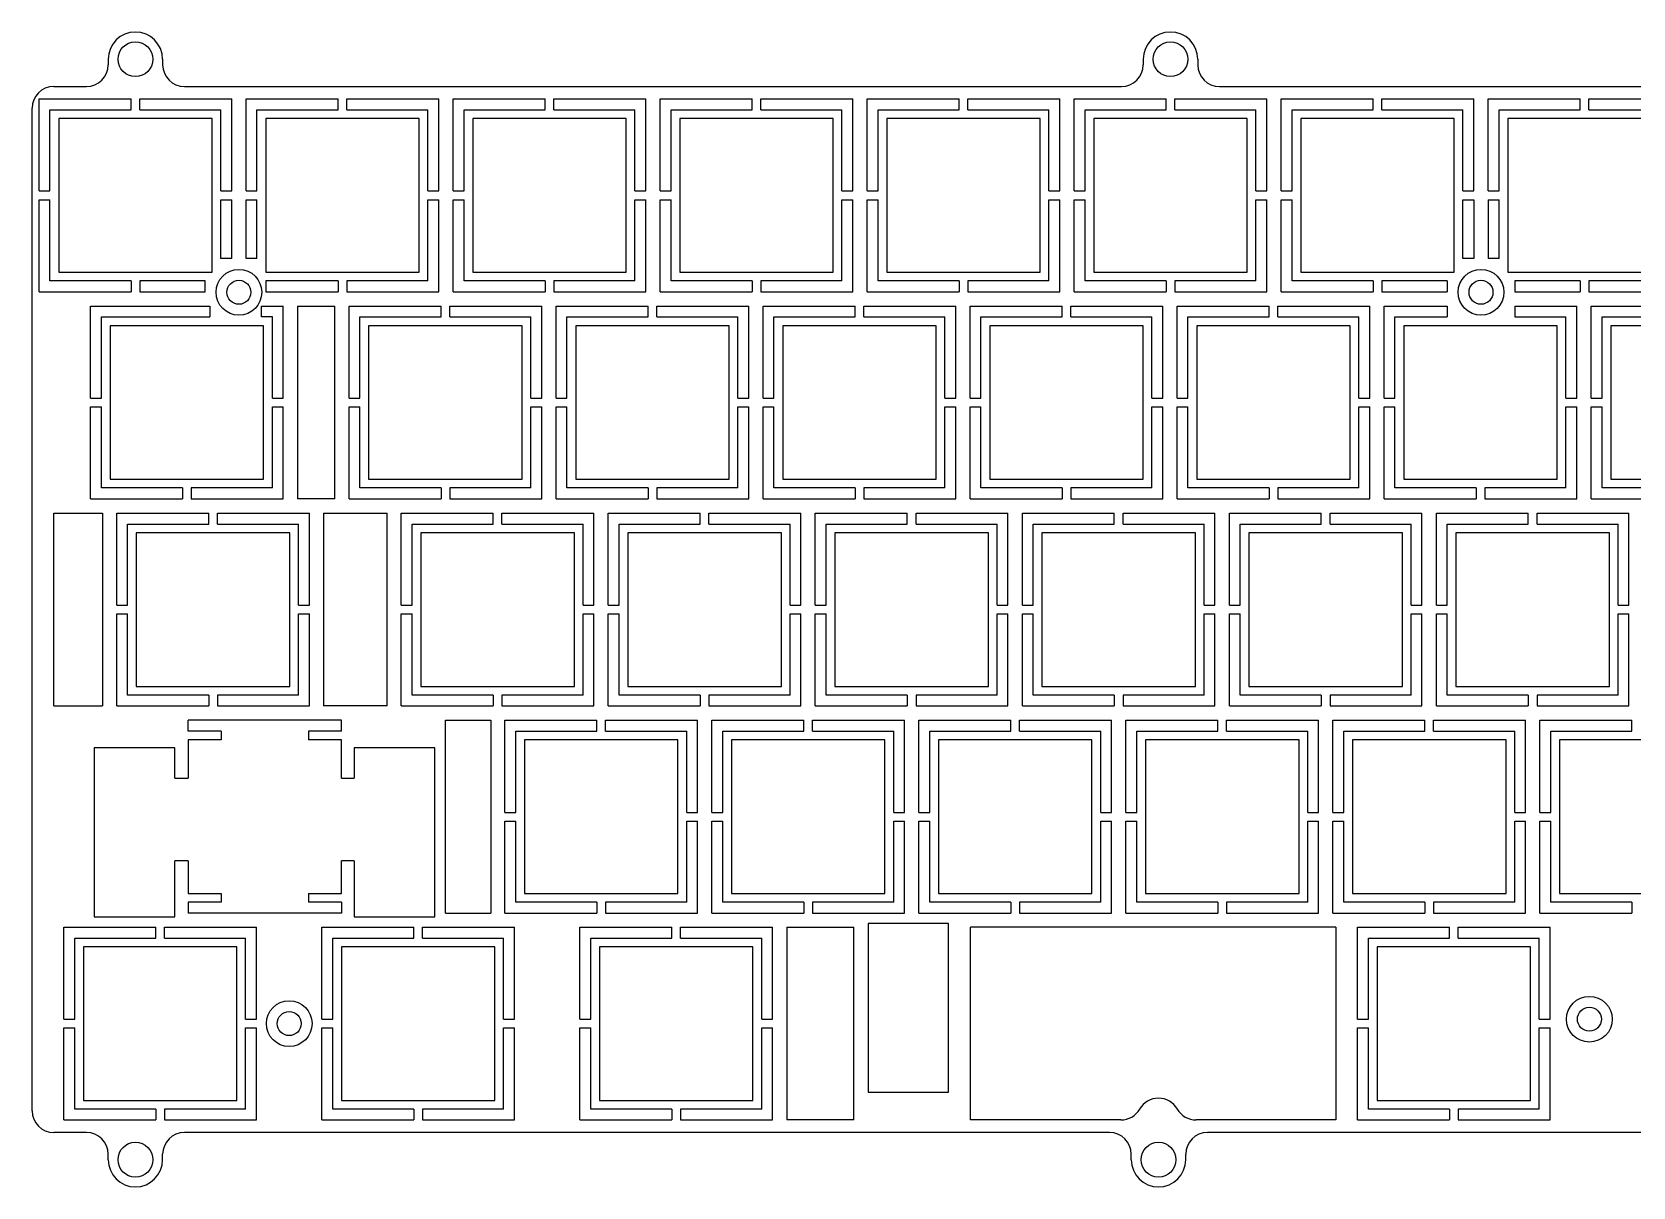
# Model space of a CAD drawing. Header units: millimetres. Extents: x 814 to 1118, y 576 to 682.
# Drawn here: x 814.1 to 961.2, y 576 to 682.1 of the extents above; entities that cross this region are included whole.
import ezdxf

# ---------------------------------------------------------------- set-up
doc = ezdxf.new("R2010")
doc.units = ezdxf.units.MM

msp = doc.modelspace()

# ---------------------------------------------------------------- linework, layer by layer
for p, q in [((821.11, 679.61), (821.11, 679.11)), ((826.11, 679.61), (826.11, 679.11)), ((916.21, 679.61), (916.21, 679.11)), ((921.21, 679.61), (921.21, 679.11)), ((814.76, 667.51), (814.76, 675.96)), ((814.76, 675.96), (823.21, 675.96)), ((823.21, 674.96), (823.21, 675.96)), ((824.01, 675.96), (832.46, 675.96)), ((824.01, 674.96), (824.01, 675.96)), ((832.46, 667.51), (832.46, 675.96)), ((833.78, 667.51), (833.78, 675.96)), ((833.78, 675.96), (842.23, 675.96)), ((842.23, 674.96), (842.23, 675.96)), ((843.03, 675.96), (851.48, 675.96)), ((843.03, 674.96), (843.03, 675.96)), ((851.48, 667.51), (851.48, 675.96)), ((852.8, 667.51), (852.8, 675.96)), ((852.8, 675.96), (861.25, 675.96)), ((861.25, 674.96), (861.25, 675.96)), ((862.05, 675.96), (870.5, 675.96)), ((862.05, 674.96), (862.05, 675.96)), ((870.5, 667.51), (870.5, 675.96)), ((871.82, 667.51), (871.82, 675.96)), ((871.82, 675.96), (880.27, 675.96)), ((880.27, 674.96), (880.27, 675.96)), ((881.07, 675.96), (889.52, 675.96)), ((881.07, 674.96), (881.07, 675.96)), ((889.52, 667.51), (889.52, 675.96)), ((890.84, 667.51), (890.84, 675.96)), ((890.84, 675.96), (899.29, 675.96)), ((899.29, 674.96), (899.29, 675.96)), ((900.09, 675.96), (908.54, 675.96)), ((900.09, 674.96), (900.09, 675.96)), ((908.54, 667.51), (908.54, 675.96)), ((909.86, 667.51), (909.86, 675.96)), ((909.86, 675.96), (918.31, 675.96)), ((918.31, 674.96), (918.31, 675.96)), ((919.11, 675.96), (927.56, 675.96)), ((919.11, 674.96), (919.11, 675.96)), ((927.56, 667.51), (927.56, 675.96)), ((928.88, 667.51), (928.88, 675.96)), ((928.88, 675.96), (937.33, 675.96)), ((937.33, 674.96), (937.33, 675.96)), ((938.13, 675.96), (946.58, 675.96)), ((938.13, 674.96), (938.13, 675.96)), ((946.58, 667.51), (946.58, 675.96)), ((947.9, 667.51), (947.9, 675.96)), ((947.9, 675.96), (956.35, 675.96)), ((956.35, 674.96), (956.35, 675.96)), ((957.15, 675.96), (965.6, 675.96)), ((957.15, 674.96), (957.15, 675.96)), ((815.76, 674.96), (823.21, 674.96)), ((815.76, 667.51), (815.76, 674.96)), ((824.01, 674.96), (831.46, 674.96)), ((831.46, 667.51), (831.46, 674.96)), ((834.78, 674.96), (842.23, 674.96)), ((834.78, 667.51), (834.78, 674.96)), ((843.03, 674.96), (850.48, 674.96)), ((850.48, 667.51), (850.48, 674.96)), ((853.8, 674.96), (861.25, 674.96)), ((853.8, 667.51), (853.8, 674.96)), ((862.05, 674.96), (869.5, 674.96)), ((869.5, 667.51), (869.5, 674.96)), ((872.82, 674.96), (880.27, 674.96)), ((872.82, 667.51), (872.82, 674.96)), ((881.07, 674.96), (888.52, 674.96)), ((888.52, 667.51), (888.52, 674.96)), ((891.84, 674.96), (899.29, 674.96)), ((891.84, 667.51), (891.84, 674.96)), ((900.09, 674.96), (907.54, 674.96)), ((907.54, 667.51), (907.54, 674.96)), ((910.86, 674.96), (918.31, 674.96)), ((910.86, 667.51), (910.86, 674.96)), ((919.11, 674.96), (926.56, 674.96)), ((926.56, 667.51), (926.56, 674.96)), ((929.88, 674.96), (937.33, 674.96)), ((929.88, 667.51), (929.88, 674.96)), ((938.13, 674.96), (945.58, 674.96)), ((945.58, 667.51), (945.58, 674.96)), ((948.9, 674.96), (956.35, 674.96)), ((948.9, 667.51), (948.9, 674.96)), ((957.15, 674.96), (964.6, 674.96)), ((814.76, 667.51), (815.76, 667.51)), ((814.76, 666.71), (815.76, 666.71)), ((814.76, 658.26), (814.76, 666.71)), ((815.76, 659.26), (815.76, 666.71)), ((831.46, 667.51), (832.46, 667.51)), ((831.46, 661.31), (831.46, 666.71)), ((831.46, 666.71), (832.46, 666.71)), ((832.46, 661.31), (832.46, 666.71)), ((833.78, 667.51), (834.78, 667.51)), ((833.78, 666.71), (834.78, 666.71)), ((833.78, 661.31), (833.78, 666.71)), ((834.78, 661.31), (834.78, 666.71)), ((850.48, 667.51), (851.48, 667.51)), ((850.48, 659.26), (850.48, 666.71)), ((850.48, 666.71), (851.48, 666.71)), ((851.48, 658.26), (851.48, 666.71)), ((852.8, 667.51), (853.8, 667.51)), ((852.8, 666.71), (853.8, 666.71)), ((852.8, 658.26), (852.8, 666.71)), ((853.8, 659.26), (853.8, 666.71)), ((869.5, 667.51), (870.5, 667.51)), ((869.5, 659.26), (869.5, 666.71)), ((869.5, 666.71), (870.5, 666.71)), ((870.5, 658.26), (870.5, 666.71)), ((871.82, 667.51), (872.82, 667.51)), ((871.82, 666.71), (872.82, 666.71)), ((871.82, 658.26), (871.82, 666.71)), ((872.82, 659.26), (872.82, 666.71)), ((888.52, 667.51), (889.52, 667.51)), ((888.52, 659.26), (888.52, 666.71)), ((888.52, 666.71), (889.52, 666.71)), ((889.52, 658.26), (889.52, 666.71)), ((890.84, 667.51), (891.84, 667.51)), ((890.84, 666.71), (891.84, 666.71)), ((890.84, 658.26), (890.84, 666.71)), ((891.84, 659.26), (891.84, 666.71)), ((907.54, 667.51), (908.54, 667.51)), ((907.54, 659.26), (907.54, 666.71)), ((907.54, 666.71), (908.54, 666.71)), ((908.54, 658.26), (908.54, 666.71)), ((909.86, 667.51), (910.86, 667.51)), ((909.86, 666.71), (910.86, 666.71)), ((909.86, 658.26), (909.86, 666.71)), ((910.86, 659.26), (910.86, 666.71)), ((926.56, 667.51), (927.56, 667.51)), ((926.56, 659.26), (926.56, 666.71)), ((926.56, 666.71), (927.56, 666.71)), ((927.56, 658.26), (927.56, 666.71)), ((928.88, 667.51), (929.88, 667.51)), ((928.88, 666.71), (929.88, 666.71)), ((928.88, 658.26), (928.88, 666.71)), ((929.88, 659.26), (929.88, 666.71)), ((945.58, 667.51), (946.58, 667.51)), ((945.58, 661.31), (945.58, 666.71)), ((945.58, 666.71), (946.58, 666.71)), ((946.58, 666.71), (946.58, 661.31)), ((947.9, 667.51), (948.9, 667.51)), ((947.9, 666.71), (948.9, 666.71)), ((947.9, 666.71), (947.9, 661.31)), ((948.9, 661.31), (948.9, 666.71)), ((832.46, 661.31), (831.46, 661.31)), ((834.78, 661.31), (833.78, 661.31)), ((946.58, 661.31), (945.58, 661.31)), ((948.9, 661.31), (947.9, 661.31)), ((823.21, 659.26), (815.76, 659.26)), ((823.21, 659.26), (823.21, 658.26)), ((830.02, 659.26), (824.01, 659.26)), ((824.01, 659.26), (824.01, 658.26)), ((830.02, 658.26), (830.02, 659.26)), ((842.23, 659.26), (835.58, 659.26)), ((835.58, 659.26), (835.58, 658.26)), ((842.23, 659.26), (842.23, 658.26)), ((850.48, 659.26), (843.03, 659.26)), ((843.03, 659.26), (843.03, 658.26)), ((861.25, 659.26), (853.8, 659.26)), ((861.25, 659.26), (861.25, 658.26)), ((869.5, 659.26), (862.05, 659.26)), ((862.05, 659.26), (862.05, 658.26)), ((880.27, 659.26), (872.82, 659.26)), ((880.27, 659.26), (880.27, 658.26)), ((888.52, 659.26), (881.07, 659.26)), ((881.07, 659.26), (881.07, 658.26)), ((899.29, 659.26), (891.84, 659.26)), ((899.29, 659.26), (899.29, 658.26)), ((907.54, 659.26), (900.09, 659.26)), ((900.09, 659.26), (900.09, 658.26)), ((918.31, 659.26), (910.86, 659.26)), ((918.31, 659.26), (918.31, 658.26)), ((926.56, 659.26), (919.11, 659.26)), ((919.11, 659.26), (919.11, 658.26)), ((937.33, 659.26), (929.88, 659.26)), ((937.33, 659.26), (937.33, 658.26)), ((944.14, 659.26), (938.13, 659.26)), ((938.13, 659.26), (938.13, 658.26)), ((944.14, 659.26), (944.14, 658.26)), ((956.35, 659.26), (950.34, 659.26)), ((950.34, 659.26), (950.34, 658.26)), ((956.35, 659.26), (956.35, 658.26)), ((964.6, 659.26), (957.15, 659.26)), ((957.15, 659.26), (957.15, 658.26)), ((814.76, 658.26), (823.21, 658.26)), ((824.01, 658.26), (830.02, 658.26)), ((835.58, 658.26), (842.23, 658.26)), ((843.03, 658.26), (851.48, 658.26)), ((852.8, 658.26), (861.25, 658.26)), ((862.05, 658.26), (870.5, 658.26)), ((871.82, 658.26), (880.27, 658.26)), ((881.07, 658.26), (889.52, 658.26)), ((890.84, 658.26), (899.29, 658.26)), ((900.09, 658.26), (908.54, 658.26)), ((909.86, 658.26), (918.31, 658.26)), ((919.11, 658.26), (927.56, 658.26)), ((928.88, 658.26), (937.33, 658.26)), ((938.13, 658.26), (944.14, 658.26)), ((950.34, 658.26), (956.35, 658.26)), ((957.15, 658.26), (965.6, 658.26)), ((819.49, 648.49), (819.49, 656.94)), ((819.49, 656.94), (830.45, 656.94)), ((830.45, 656.94), (830.45, 655.94)), ((835.19, 655.94), (835.19, 656.94)), ((835.19, 656.94), (837.19, 656.94)), ((837.19, 648.49), (837.19, 656.94)), ((838.49, 656.94), (838.49, 639.24)), ((838.49, 656.94), (841.94, 656.94)), ((841.94, 639.24), (841.94, 656.94)), ((843.24, 648.49), (843.24, 656.94)), ((843.24, 656.94), (851.69, 656.94)), ((851.69, 655.94), (851.69, 656.94)), ((852.49, 656.94), (860.94, 656.94)), ((852.49, 655.94), (852.49, 656.94)), ((860.94, 648.49), (860.94, 656.94)), ((862.26, 648.49), (862.26, 656.94)), ((862.26, 656.94), (870.71, 656.94)), ((870.71, 655.94), (870.71, 656.94)), ((871.51, 656.94), (879.96, 656.94)), ((871.51, 655.94), (871.51, 656.94)), ((879.96, 648.49), (879.96, 656.94)), ((881.28, 648.49), (881.28, 656.94)), ((881.28, 656.94), (889.73, 656.94)), ((889.73, 655.94), (889.73, 656.94)), ((890.53, 656.94), (898.98, 656.94)), ((890.53, 655.94), (890.53, 656.94)), ((898.98, 648.49), (898.98, 656.94)), ((900.3, 648.49), (900.3, 656.94)), ((900.3, 656.94), (908.75, 656.94)), ((908.75, 655.94), (908.75, 656.94)), ((909.55, 656.94), (918, 656.94)), ((909.55, 655.94), (909.55, 656.94)), ((918, 648.49), (918, 656.94)), ((919.32, 648.49), (919.32, 656.94)), ((919.32, 656.94), (927.77, 656.94)), ((927.77, 655.94), (927.77, 656.94)), ((928.57, 656.94), (937.02, 656.94)), ((928.57, 655.94), (928.57, 656.94)), ((937.02, 648.49), (937.02, 656.94)), ((938.34, 648.49), (938.34, 656.94)), ((938.34, 656.94), (944.14, 656.94)), ((944.14, 656.94), (944.14, 655.94)), ((950.34, 656.94), (956.04, 656.94)), ((950.34, 656.94), (950.34, 655.94)), ((956.04, 648.49), (956.04, 656.94)), ((957.36, 648.49), (957.36, 656.94)), ((957.36, 656.94), (965.81, 656.94)), ((820.49, 655.94), (830.45, 655.94)), ((820.49, 648.49), (820.49, 655.94)), ((836.19, 655.94), (835.19, 655.94)), ((836.19, 648.49), (836.19, 655.94)), ((844.24, 655.94), (851.69, 655.94)), ((844.24, 648.49), (844.24, 655.94)), ((852.49, 655.94), (859.94, 655.94)), ((859.94, 648.49), (859.94, 655.94)), ((863.26, 655.94), (870.71, 655.94)), ((863.26, 648.49), (863.26, 655.94)), ((871.51, 655.94), (878.96, 655.94)), ((878.96, 648.49), (878.96, 655.94)), ((882.28, 655.94), (889.73, 655.94)), ((882.28, 648.49), (882.28, 655.94)), ((890.53, 655.94), (897.98, 655.94)), ((897.98, 648.49), (897.98, 655.94)), ((901.3, 655.94), (908.75, 655.94)), ((901.3, 648.49), (901.3, 655.94)), ((909.55, 655.94), (917, 655.94)), ((917, 648.49), (917, 655.94)), ((920.32, 655.94), (927.77, 655.94)), ((920.32, 648.49), (920.32, 655.94)), ((928.57, 655.94), (936.02, 655.94)), ((936.02, 648.49), (936.02, 655.94)), ((939.34, 655.94), (944.14, 655.94)), ((939.34, 648.49), (939.34, 655.94)), ((950.34, 655.94), (955.04, 655.94)), ((955.04, 648.49), (955.04, 655.94)), ((958.36, 655.94), (965.81, 655.94)), ((958.36, 648.49), (958.36, 655.94)), ((819.49, 648.49), (820.49, 648.49)), ((819.49, 647.69), (820.49, 647.69)), ((819.49, 639.24), (819.49, 647.69)), ((820.49, 640.24), (820.49, 647.69)), ((836.19, 648.49), (837.19, 648.49)), ((836.19, 640.24), (836.19, 647.69)), ((836.19, 647.69), (837.19, 647.69)), ((837.19, 639.24), (837.19, 647.69)), ((843.24, 648.49), (844.24, 648.49)), ((843.24, 647.69), (844.24, 647.69)), ((843.24, 639.24), (843.24, 647.69)), ((844.24, 640.24), (844.24, 647.69)), ((859.94, 648.49), (860.94, 648.49)), ((859.94, 640.24), (859.94, 647.69)), ((859.94, 647.69), (860.94, 647.69)), ((860.94, 639.24), (860.94, 647.69)), ((862.26, 648.49), (863.26, 648.49)), ((862.26, 647.69), (863.26, 647.69)), ((862.26, 639.24), (862.26, 647.69)), ((863.26, 640.24), (863.26, 647.69)), ((878.96, 648.49), (879.96, 648.49)), ((878.96, 640.24), (878.96, 647.69)), ((878.96, 647.69), (879.96, 647.69)), ((879.96, 639.24), (879.96, 647.69)), ((881.28, 648.49), (882.28, 648.49)), ((881.28, 647.69), (882.28, 647.69)), ((881.28, 639.24), (881.28, 647.69)), ((882.28, 640.24), (882.28, 647.69)), ((897.98, 648.49), (898.98, 648.49)), ((897.98, 640.24), (897.98, 647.69)), ((897.98, 647.69), (898.98, 647.69)), ((898.98, 639.24), (898.98, 647.69)), ((900.3, 648.49), (901.3, 648.49)), ((900.3, 647.69), (901.3, 647.69)), ((900.3, 639.24), (900.3, 647.69)), ((901.3, 640.24), (901.3, 647.69)), ((917, 648.49), (918, 648.49)), ((917, 640.24), (917, 647.69)), ((917, 647.69), (918, 647.69)), ((918, 639.24), (918, 647.69)), ((919.32, 648.49), (920.32, 648.49)), ((919.32, 647.69), (920.32, 647.69)), ((919.32, 639.24), (919.32, 647.69)), ((920.32, 640.24), (920.32, 647.69)), ((936.02, 648.49), (937.02, 648.49)), ((936.02, 640.24), (936.02, 647.69)), ((936.02, 647.69), (937.02, 647.69)), ((937.02, 639.24), (937.02, 647.69)), ((938.34, 648.49), (939.34, 648.49)), ((938.34, 647.69), (939.34, 647.69)), ((938.34, 639.24), (938.34, 647.69)), ((939.34, 640.24), (939.34, 647.69)), ((955.04, 648.49), (956.04, 648.49)), ((955.04, 640.24), (955.04, 647.69)), ((955.04, 647.69), (956.04, 647.69)), ((956.04, 639.24), (956.04, 647.69)), ((957.36, 648.49), (958.36, 648.49)), ((957.36, 647.69), (958.36, 647.69)), ((957.36, 639.24), (957.36, 647.69)), ((958.36, 640.24), (958.36, 647.69)), ((827.94, 640.24), (820.49, 640.24)), ((827.94, 640.24), (827.94, 639.24)), ((836.19, 640.24), (828.74, 640.24)), ((828.74, 640.24), (828.74, 639.24)), ((851.69, 640.24), (844.24, 640.24)), ((851.69, 640.24), (851.69, 639.24)), ((859.94, 640.24), (852.49, 640.24)), ((852.49, 640.24), (852.49, 639.24)), ((870.71, 640.24), (863.26, 640.24)), ((870.71, 640.24), (870.71, 639.24)), ((878.96, 640.24), (871.51, 640.24)), ((871.51, 640.24), (871.51, 639.24)), ((889.73, 640.24), (882.28, 640.24)), ((889.73, 640.24), (889.73, 639.24)), ((897.98, 640.24), (890.53, 640.24)), ((890.53, 640.24), (890.53, 639.24)), ((908.75, 640.24), (901.3, 640.24)), ((908.75, 640.24), (908.75, 639.24)), ((917, 640.24), (909.55, 640.24)), ((909.55, 640.24), (909.55, 639.24)), ((927.77, 640.24), (920.32, 640.24)), ((927.77, 640.24), (927.77, 639.24)), ((936.02, 640.24), (928.57, 640.24)), ((928.57, 640.24), (928.57, 639.24)), ((946.79, 640.24), (939.34, 640.24)), ((946.79, 640.24), (946.79, 639.24)), ((955.04, 640.24), (947.59, 640.24)), ((947.59, 640.24), (947.59, 639.24)), ((965.81, 640.24), (958.36, 640.24)), ((819.49, 639.24), (827.94, 639.24)), ((828.74, 639.24), (837.19, 639.24)), ((841.94, 639.24), (838.49, 639.24)), ((843.24, 639.24), (851.69, 639.24)), ((852.49, 639.24), (860.94, 639.24)), ((862.26, 639.24), (870.71, 639.24)), ((871.51, 639.24), (879.96, 639.24)), ((881.28, 639.24), (889.73, 639.24)), ((890.53, 639.24), (898.98, 639.24)), ((900.3, 639.24), (908.75, 639.24)), ((909.55, 639.24), (918, 639.24)), ((919.32, 639.24), (927.77, 639.24)), ((928.57, 639.24), (937.02, 639.24)), ((938.34, 639.24), (946.79, 639.24)), ((947.59, 639.24), (956.04, 639.24)), ((957.36, 639.24), (965.81, 639.24)), ((816.11, 637.92), (820.59, 637.92)), ((816.11, 620.22), (816.11, 637.92)), ((820.59, 637.92), (820.59, 620.22)), ((821.89, 629.47), (821.89, 637.92)), ((821.89, 637.92), (830.34, 637.92)), ((830.34, 636.92), (830.34, 637.92)), ((831.14, 637.92), (839.59, 637.92)), ((831.14, 636.92), (831.14, 637.92)), ((839.59, 629.47), (839.59, 637.92)), ((840.89, 637.92), (840.89, 620.22)), ((840.89, 637.92), (846.74, 637.92)), ((846.74, 620.22), (846.74, 637.92)), ((848.04, 629.47), (848.04, 637.92)), ((848.04, 637.92), (856.49, 637.92)), ((856.49, 636.92), (856.49, 637.92)), ((857.29, 637.92), (865.74, 637.92)), ((857.29, 636.92), (857.29, 637.92)), ((865.74, 629.47), (865.74, 637.92)), ((867.06, 629.47), (867.06, 637.92)), ((867.06, 637.92), (875.51, 637.92)), ((875.51, 636.92), (875.51, 637.92)), ((876.31, 637.92), (884.76, 637.92)), ((876.31, 636.92), (876.31, 637.92)), ((884.76, 629.47), (884.76, 637.92)), ((886.08, 629.47), (886.08, 637.92)), ((886.08, 637.92), (894.53, 637.92)), ((894.53, 636.92), (894.53, 637.92)), ((895.33, 637.92), (903.78, 637.92)), ((895.33, 636.92), (895.33, 637.92)), ((903.78, 629.47), (903.78, 637.92)), ((905.1, 629.47), (905.1, 637.92)), ((905.1, 637.92), (913.55, 637.92)), ((913.55, 636.92), (913.55, 637.92)), ((914.35, 637.92), (922.8, 637.92)), ((914.35, 636.92), (914.35, 637.92)), ((922.8, 629.47), (922.8, 637.92)), ((924.12, 629.47), (924.12, 637.92)), ((924.12, 637.92), (932.57, 637.92)), ((932.57, 636.92), (932.57, 637.92)), ((933.37, 637.92), (941.82, 637.92)), ((933.37, 636.92), (933.37, 637.92)), ((941.82, 629.47), (941.82, 637.92)), ((943.14, 629.47), (943.14, 637.92)), ((943.14, 637.92), (951.59, 637.92)), ((951.59, 636.92), (951.59, 637.92)), ((952.39, 637.92), (960.84, 637.92)), ((952.39, 636.92), (952.39, 637.92)), ((960.84, 629.47), (960.84, 637.92)), ((822.89, 636.92), (830.34, 636.92)), ((822.89, 629.47), (822.89, 636.92)), ((831.14, 636.92), (838.59, 636.92)), ((838.59, 629.47), (838.59, 636.92)), ((849.04, 636.92), (856.49, 636.92)), ((849.04, 629.47), (849.04, 636.92)), ((857.29, 636.92), (864.74, 636.92)), ((864.74, 629.47), (864.74, 636.92)), ((868.06, 636.92), (875.51, 636.92)), ((868.06, 629.47), (868.06, 636.92)), ((876.31, 636.92), (883.76, 636.92)), ((883.76, 629.47), (883.76, 636.92)), ((887.08, 636.92), (894.53, 636.92)), ((887.08, 629.47), (887.08, 636.92)), ((895.33, 636.92), (902.78, 636.92)), ((902.78, 629.47), (902.78, 636.92)), ((906.1, 636.92), (913.55, 636.92)), ((906.1, 629.47), (906.1, 636.92)), ((914.35, 636.92), (921.8, 636.92)), ((921.8, 629.47), (921.8, 636.92)), ((925.12, 636.92), (932.57, 636.92)), ((925.12, 629.47), (925.12, 636.92)), ((933.37, 636.92), (940.82, 636.92)), ((940.82, 629.47), (940.82, 636.92)), ((944.14, 636.92), (951.59, 636.92)), ((944.14, 629.47), (944.14, 636.92)), ((952.39, 636.92), (959.84, 636.92)), ((959.84, 629.47), (959.84, 636.92)), ((821.89, 629.47), (822.89, 629.47)), ((821.89, 628.67), (822.89, 628.67)), ((821.89, 620.22), (821.89, 628.67)), ((822.89, 621.22), (822.89, 628.67)), ((838.59, 629.47), (839.59, 629.47)), ((838.59, 621.22), (838.59, 628.67)), ((838.59, 628.67), (839.59, 628.67)), ((839.59, 620.22), (839.59, 628.67)), ((848.04, 629.47), (849.04, 629.47)), ((848.04, 628.67), (849.04, 628.67)), ((848.04, 620.22), (848.04, 628.67)), ((849.04, 621.22), (849.04, 628.67)), ((864.74, 629.47), (865.74, 629.47)), ((864.74, 621.22), (864.74, 628.67)), ((864.74, 628.67), (865.74, 628.67)), ((865.74, 620.22), (865.74, 628.67)), ((867.06, 629.47), (868.06, 629.47)), ((867.06, 628.67), (868.06, 628.67)), ((867.06, 620.22), (867.06, 628.67)), ((868.06, 621.22), (868.06, 628.67)), ((883.76, 629.47), (884.76, 629.47)), ((883.76, 621.22), (883.76, 628.67)), ((883.76, 628.67), (884.76, 628.67)), ((884.76, 620.22), (884.76, 628.67)), ((886.08, 629.47), (887.08, 629.47)), ((886.08, 628.67), (887.08, 628.67)), ((886.08, 620.22), (886.08, 628.67)), ((887.08, 621.22), (887.08, 628.67)), ((902.78, 629.47), (903.78, 629.47)), ((902.78, 621.22), (902.78, 628.67)), ((902.78, 628.67), (903.78, 628.67)), ((903.78, 620.22), (903.78, 628.67)), ((905.1, 629.47), (906.1, 629.47)), ((905.1, 628.67), (906.1, 628.67)), ((905.1, 620.22), (905.1, 628.67)), ((906.1, 621.22), (906.1, 628.67)), ((921.8, 629.47), (922.8, 629.47)), ((921.8, 621.22), (921.8, 628.67)), ((921.8, 628.67), (922.8, 628.67)), ((922.8, 620.22), (922.8, 628.67)), ((924.12, 629.47), (925.12, 629.47)), ((924.12, 628.67), (925.12, 628.67)), ((924.12, 620.22), (924.12, 628.67)), ((925.12, 621.22), (925.12, 628.67)), ((940.82, 629.47), (941.82, 629.47)), ((940.82, 621.22), (940.82, 628.67)), ((940.82, 628.67), (941.82, 628.67)), ((941.82, 620.22), (941.82, 628.67)), ((943.14, 629.47), (944.14, 629.47)), ((943.14, 628.67), (944.14, 628.67)), ((943.14, 620.22), (943.14, 628.67)), ((944.14, 621.22), (944.14, 628.67)), ((959.84, 629.47), (960.84, 629.47)), ((959.84, 621.22), (959.84, 628.67)), ((959.84, 628.67), (960.84, 628.67)), ((960.84, 620.22), (960.84, 628.67)), ((830.34, 621.22), (822.89, 621.22)), ((830.34, 621.22), (830.34, 620.22)), ((838.59, 621.22), (831.14, 621.22)), ((831.14, 621.22), (831.14, 620.22)), ((856.49, 621.22), (849.04, 621.22)), ((856.49, 621.22), (856.49, 620.22)), ((864.74, 621.22), (857.29, 621.22)), ((857.29, 621.22), (857.29, 620.22)), ((875.51, 621.22), (868.06, 621.22)), ((875.51, 621.22), (875.51, 620.22)), ((883.76, 621.22), (876.31, 621.22)), ((876.31, 621.22), (876.31, 620.22)), ((894.53, 621.22), (887.08, 621.22)), ((894.53, 621.22), (894.53, 620.22)), ((902.78, 621.22), (895.33, 621.22)), ((895.33, 621.22), (895.33, 620.22)), ((913.55, 621.22), (906.1, 621.22)), ((913.55, 621.22), (913.55, 620.22)), ((921.8, 621.22), (914.35, 621.22)), ((914.35, 621.22), (914.35, 620.22)), ((932.57, 621.22), (925.12, 621.22)), ((932.57, 621.22), (932.57, 620.22)), ((940.82, 621.22), (933.37, 621.22)), ((933.37, 621.22), (933.37, 620.22)), ((951.59, 621.22), (944.14, 621.22)), ((951.59, 621.22), (951.59, 620.22)), ((959.84, 621.22), (952.39, 621.22)), ((952.39, 621.22), (952.39, 620.22)), ((816.11, 620.22), (820.59, 620.22)), ((821.89, 620.22), (830.34, 620.22)), ((831.14, 620.22), (839.59, 620.22)), ((846.74, 620.22), (840.89, 620.22)), ((848.04, 620.22), (856.49, 620.22)), ((857.29, 620.22), (865.74, 620.22)), ((867.06, 620.22), (875.51, 620.22)), ((876.31, 620.22), (884.76, 620.22)), ((886.08, 620.22), (894.53, 620.22)), ((895.33, 620.22), (903.78, 620.22)), ((905.1, 620.22), (913.55, 620.22)), ((914.35, 620.22), (922.8, 620.22)), ((924.12, 620.22), (932.57, 620.22)), ((933.37, 620.22), (941.82, 620.22)), ((943.14, 620.22), (951.59, 620.22)), ((952.39, 620.22), (960.84, 620.22)), ((828.45, 617.9), (828.45, 618.9)), ((842.55, 618.9), (828.45, 618.9)), ((831.5, 617.9), (828.45, 617.9)), ((831.5, 617.9), (831.5, 617.1)), ((842.55, 617.9), (839.5, 617.9)), ((839.5, 617.9), (839.5, 617.1)), ((842.55, 617.9), (842.55, 618.9)), ((852.11, 618.9), (856.26, 618.9)), ((852.11, 601.2), (852.11, 618.9)), ((856.26, 618.9), (856.26, 601.2)), ((857.56, 610.45), (857.56, 618.9)), ((857.56, 618.9), (866.01, 618.9)), ((858.56, 617.9), (866.01, 617.9)), ((858.56, 610.45), (858.56, 617.9)), ((866.01, 617.9), (866.01, 618.9)), ((866.81, 618.9), (875.26, 618.9)), ((866.81, 617.9), (866.81, 618.9)), ((866.81, 617.9), (874.26, 617.9)), ((874.26, 610.45), (874.26, 617.9)), ((875.26, 610.45), (875.26, 618.9)), ((876.58, 610.45), (876.58, 618.9)), ((876.58, 618.9), (885.03, 618.9)), ((877.58, 617.9), (885.03, 617.9)), ((877.58, 610.45), (877.58, 617.9)), ((885.03, 617.9), (885.03, 618.9)), ((885.83, 618.9), (894.28, 618.9)), ((885.83, 617.9), (885.83, 618.9)), ((885.83, 617.9), (893.28, 617.9)), ((893.28, 610.45), (893.28, 617.9)), ((894.28, 610.45), (894.28, 618.9)), ((895.6, 610.45), (895.6, 618.9)), ((895.6, 618.9), (904.05, 618.9)), ((896.6, 617.9), (904.05, 617.9)), ((896.6, 610.45), (896.6, 617.9)), ((904.05, 617.9), (904.05, 618.9)), ((904.85, 618.9), (913.3, 618.9)), ((904.85, 617.9), (904.85, 618.9)), ((904.85, 617.9), (912.3, 617.9)), ((912.3, 610.45), (912.3, 617.9)), ((913.3, 610.45), (913.3, 618.9)), ((914.62, 610.45), (914.62, 618.9)), ((914.62, 618.9), (923.07, 618.9)), ((915.62, 617.9), (923.07, 617.9)), ((915.62, 610.45), (915.62, 617.9)), ((923.07, 617.9), (923.07, 618.9)), ((923.87, 618.9), (932.32, 618.9)), ((923.87, 617.9), (923.87, 618.9)), ((923.87, 617.9), (931.32, 617.9)), ((931.32, 610.45), (931.32, 617.9)), ((932.32, 610.45), (932.32, 618.9)), ((933.64, 610.45), (933.64, 618.9)), ((933.64, 618.9), (942.09, 618.9)), ((934.64, 617.9), (942.09, 617.9)), ((934.64, 610.45), (934.64, 617.9)), ((942.09, 617.9), (942.09, 618.9)), ((942.89, 618.9), (951.34, 618.9)), ((942.89, 617.9), (942.89, 618.9)), ((942.89, 617.9), (950.34, 617.9)), ((950.34, 610.45), (950.34, 617.9)), ((951.34, 610.45), (951.34, 618.9)), ((952.66, 610.45), (952.66, 618.9)), ((952.66, 618.9), (961.11, 618.9)), ((953.66, 617.9), (961.11, 617.9)), ((953.66, 610.45), (953.66, 617.9)), ((961.11, 617.9), (961.11, 618.9)), ((827.23, 613.6), (828.45, 613.6)), ((842.55, 613.6), (843.71, 613.6)), ((857.56, 610.45), (858.56, 610.45)), ((857.56, 609.65), (858.56, 609.65)), ((857.56, 601.2), (857.56, 609.65)), ((858.56, 602.2), (858.56, 609.65)), ((874.26, 610.45), (875.26, 610.45)), ((874.26, 602.2), (874.26, 609.65)), ((874.26, 609.65), (875.26, 609.65)), ((875.26, 601.2), (875.26, 609.65)), ((876.58, 610.45), (877.58, 610.45)), ((876.58, 609.65), (877.58, 609.65)), ((876.58, 601.2), (876.58, 609.65)), ((877.58, 602.2), (877.58, 609.65)), ((893.28, 610.45), (894.28, 610.45)), ((893.28, 602.2), (893.28, 609.65)), ((893.28, 609.65), (894.28, 609.65)), ((894.28, 601.2), (894.28, 609.65)), ((895.6, 610.45), (896.6, 610.45)), ((895.6, 609.65), (896.6, 609.65)), ((895.6, 601.2), (895.6, 609.65)), ((896.6, 602.2), (896.6, 609.65)), ((912.3, 610.45), (913.3, 610.45)), ((912.3, 602.2), (912.3, 609.65)), ((912.3, 609.65), (913.3, 609.65)), ((913.3, 601.2), (913.3, 609.65)), ((914.62, 610.45), (915.62, 610.45)), ((914.62, 609.65), (915.62, 609.65)), ((914.62, 601.2), (914.62, 609.65)), ((915.62, 602.2), (915.62, 609.65)), ((931.32, 610.45), (932.32, 610.45)), ((931.32, 602.2), (931.32, 609.65)), ((931.32, 609.65), (932.32, 609.65)), ((932.32, 601.2), (932.32, 609.65)), ((933.64, 610.45), (934.64, 610.45)), ((933.64, 609.65), (934.64, 609.65)), ((933.64, 601.2), (933.64, 609.65)), ((934.64, 602.2), (934.64, 609.65)), ((950.34, 610.45), (951.34, 610.45)), ((950.34, 602.2), (950.34, 609.65)), ((950.34, 609.65), (951.34, 609.65)), ((951.34, 601.2), (951.34, 609.65)), ((952.66, 610.45), (953.66, 610.45)), ((952.66, 609.65), (953.66, 609.65)), ((952.66, 601.2), (952.66, 609.65)), ((953.66, 602.2), (953.66, 609.65)), ((828.45, 606), (827.23, 606)), ((843.71, 606), (842.55, 606)), ((831.5, 602.2), (828.45, 602.2)), ((828.45, 602.2), (828.45, 601.2)), ((831.5, 603), (831.5, 602.2)), ((839.5, 603), (839.5, 602.2)), ((842.55, 602.2), (839.5, 602.2)), ((842.55, 602.2), (842.55, 601.2)), ((866.01, 602.2), (858.56, 602.2)), ((866.01, 602.2), (866.01, 601.2)), ((874.26, 602.2), (866.81, 602.2)), ((866.81, 602.2), (866.81, 601.2)), ((885.03, 602.2), (877.58, 602.2)), ((885.03, 602.2), (885.03, 601.2)), ((893.28, 602.2), (885.83, 602.2)), ((885.83, 602.2), (885.83, 601.2)), ((904.05, 602.2), (896.6, 602.2)), ((904.05, 602.2), (904.05, 601.2)), ((912.3, 602.2), (904.85, 602.2)), ((904.85, 602.2), (904.85, 601.2)), ((923.07, 602.2), (915.62, 602.2)), ((923.07, 602.2), (923.07, 601.2)), ((931.32, 602.2), (923.87, 602.2)), ((923.87, 602.2), (923.87, 601.2)), ((942.09, 602.2), (934.64, 602.2)), ((942.09, 602.2), (942.09, 601.2)), ((950.34, 602.2), (942.89, 602.2)), ((942.89, 602.2), (942.89, 601.2)), ((961.11, 602.2), (953.66, 602.2)), ((961.11, 602.2), (961.11, 601.2)), ((842.55, 601.2), (828.45, 601.2)), ((852.11, 601.2), (856.26, 601.2)), ((857.56, 601.2), (866.01, 601.2)), ((866.81, 601.2), (875.26, 601.2)), ((876.58, 601.2), (885.03, 601.2)), ((885.83, 601.2), (894.28, 601.2)), ((895.6, 601.2), (904.05, 601.2)), ((904.85, 601.2), (913.3, 601.2)), ((914.62, 601.2), (923.07, 601.2)), ((923.87, 601.2), (932.32, 601.2)), ((933.64, 601.2), (942.09, 601.2)), ((942.89, 601.2), (951.34, 601.2)), ((952.66, 601.2), (961.11, 601.2)), ((817.03, 591.45), (817.03, 599.9)), ((817.03, 599.9), (825.48, 599.9)), ((818.03, 598.9), (825.48, 598.9)), ((818.03, 591.45), (818.03, 598.9)), ((825.48, 598.9), (825.48, 599.9)), ((826.28, 599.9), (834.73, 599.9)), ((826.28, 598.9), (826.28, 599.9)), ((826.28, 598.9), (833.73, 598.9)), ((833.73, 591.45), (833.73, 598.9)), ((834.73, 591.45), (834.73, 599.9)), ((840.74, 591.45), (840.74, 599.9)), ((840.74, 599.9), (849.19, 599.9)), ((841.74, 598.9), (849.19, 598.9)), ((841.74, 591.45), (841.74, 598.9)), ((849.19, 598.9), (849.19, 599.9)), ((849.99, 599.9), (858.44, 599.9)), ((849.99, 598.9), (849.99, 599.9)), ((849.99, 598.9), (857.44, 598.9)), ((857.44, 591.45), (857.44, 598.9)), ((858.44, 591.45), (858.44, 599.9)), ((864.45, 591.45), (864.45, 599.9)), ((864.45, 599.9), (872.9, 599.9)), ((865.45, 598.9), (872.9, 598.9)), ((865.45, 591.45), (865.45, 598.9)), ((872.9, 598.9), (872.9, 599.9)), ((873.7, 599.9), (882.15, 599.9)), ((873.7, 598.9), (873.7, 599.9)), ((873.7, 598.9), (881.15, 598.9)), ((881.15, 591.45), (881.15, 598.9)), ((882.15, 591.45), (882.15, 599.9)), ((883.45, 599.9), (883.45, 582.2)), ((883.45, 599.9), (889.63, 599.9)), ((889.63, 582.2), (889.63, 599.9)), ((900.33, 582.2), (900.33, 599.9)), ((933.9, 599.9), (900.33, 599.9)), ((933.9, 599.9), (933.9, 582.2)), ((935.9, 591.45), (935.9, 599.9)), ((935.9, 599.9), (944.35, 599.9)), ((936.9, 598.9), (944.35, 598.9)), ((936.9, 591.45), (936.9, 598.9)), ((944.35, 598.9), (944.35, 599.9)), ((945.15, 599.9), (953.6, 599.9)), ((945.15, 598.9), (945.15, 599.9)), ((945.15, 598.9), (952.6, 598.9)), ((952.6, 591.45), (952.6, 598.9)), ((953.6, 591.45), (953.6, 599.9)), ((817.03, 591.45), (818.03, 591.45)), ((833.73, 591.45), (834.73, 591.45)), ((840.74, 591.45), (841.74, 591.45)), ((857.44, 591.45), (858.44, 591.45)), ((864.45, 591.45), (865.45, 591.45)), ((881.15, 591.45), (882.15, 591.45)), ((935.9, 591.45), (936.9, 591.45)), ((952.6, 591.45), (953.6, 591.45)), ((817.03, 590.65), (818.03, 590.65)), ((817.03, 582.2), (817.03, 590.65)), ((818.03, 583.2), (818.03, 590.65)), ((833.73, 583.2), (833.73, 590.65)), ((833.73, 590.65), (834.73, 590.65)), ((834.73, 582.2), (834.73, 590.65)), ((840.74, 590.65), (841.74, 590.65)), ((840.74, 582.2), (840.74, 590.65)), ((841.74, 583.2), (841.74, 590.65)), ((857.44, 583.2), (857.44, 590.65)), ((857.44, 590.65), (858.44, 590.65)), ((858.44, 582.2), (858.44, 590.65)), ((864.45, 590.65), (865.45, 590.65)), ((864.45, 582.2), (864.45, 590.65)), ((865.45, 583.2), (865.45, 590.65)), ((881.15, 583.2), (881.15, 590.65)), ((881.15, 590.65), (882.15, 590.65)), ((882.15, 582.2), (882.15, 590.65)), ((935.9, 590.65), (936.9, 590.65)), ((935.9, 582.2), (935.9, 590.65)), ((936.9, 583.2), (936.9, 590.65)), ((952.6, 583.2), (952.6, 590.65)), ((952.6, 590.65), (953.6, 590.65)), ((953.6, 582.2), (953.6, 590.65)), ((825.48, 583.2), (818.03, 583.2)), ((825.48, 583.2), (825.48, 582.2)), ((833.73, 583.2), (826.28, 583.2)), ((826.28, 583.2), (826.28, 582.2)), ((849.19, 583.2), (841.74, 583.2)), ((849.19, 583.2), (849.19, 582.2)), ((857.44, 583.2), (849.99, 583.2)), ((849.99, 583.2), (849.99, 582.2)), ((872.9, 583.2), (865.45, 583.2)), ((872.9, 583.2), (872.9, 582.2)), ((881.15, 583.2), (873.7, 583.2)), ((873.7, 583.2), (873.7, 582.2)), ((944.35, 583.2), (936.9, 583.2)), ((944.35, 583.2), (944.35, 582.2)), ((952.6, 583.2), (945.15, 583.2)), ((945.15, 583.2), (945.15, 582.2)), ((817.03, 582.2), (825.48, 582.2)), ((826.28, 582.2), (834.73, 582.2)), ((840.74, 582.2), (849.19, 582.2)), ((849.99, 582.2), (858.44, 582.2)), ((864.45, 582.2), (872.9, 582.2)), ((873.7, 582.2), (882.15, 582.2)), ((889.63, 582.2), (883.45, 582.2)), ((914.15, 582.2), (900.33, 582.2)), ((933.9, 582.2), (921.07, 582.2)), ((935.9, 582.2), (944.35, 582.2)), ((945.15, 582.2), (953.6, 582.2)), ((821.11, 578.55), (821.11, 579.05)), ((826.11, 578.55), (826.11, 579.05)), ((915.11, 578.55), (915.11, 579.05)), ((920.11, 578.55), (920.11, 579.05))]:
    msp.add_line(p, q)
at = {"linetype": 'Continuous'}
for p, q in [((816.11, 677.11), (819.11, 677.11)), ((828.11, 677.11), (914.21, 677.11)), ((923.21, 677.11), (1009.31, 677.11)), ((814.11, 583.05), (814.11, 675.11)), ((816.56, 674.16), (816.56, 660.06)), ((830.66, 674.16), (816.56, 674.16)), ((830.66, 660.06), (830.66, 674.16)), ((835.58, 674.16), (835.58, 660.06)), ((849.68, 674.16), (835.58, 674.16)), ((849.68, 660.06), (849.68, 674.16)), ((854.6, 674.16), (854.6, 660.06)), ((868.7, 674.16), (854.6, 674.16)), ((868.7, 660.06), (868.7, 674.16)), ((873.62, 674.16), (873.62, 660.06)), ((887.72, 674.16), (873.62, 674.16)), ((887.72, 660.06), (887.72, 674.16)), ((892.64, 674.16), (892.64, 660.06)), ((906.74, 674.16), (892.64, 674.16)), ((906.74, 660.06), (906.74, 674.16)), ((911.66, 674.16), (911.66, 660.06)), ((925.76, 674.16), (911.66, 674.16)), ((925.76, 660.06), (925.76, 674.16)), ((930.68, 674.16), (930.68, 660.06)), ((944.78, 674.16), (930.68, 674.16)), ((944.78, 660.06), (944.78, 674.16)), ((949.7, 674.16), (949.7, 660.06)), ((963.8, 674.16), (949.7, 674.16)), ((816.56, 660.06), (830.66, 660.06)), ((835.58, 660.06), (849.68, 660.06)), ((854.6, 660.06), (868.7, 660.06)), ((873.62, 660.06), (887.72, 660.06)), ((892.64, 660.06), (906.74, 660.06)), ((911.66, 660.06), (925.76, 660.06)), ((930.68, 660.06), (944.78, 660.06)), ((949.7, 660.06), (963.8, 660.06)), ((821.29, 655.14), (821.29, 641.04)), ((835.39, 655.14), (821.29, 655.14)), ((835.39, 641.04), (835.39, 655.14)), ((845.04, 655.14), (845.04, 641.04)), ((859.14, 655.14), (845.04, 655.14)), ((859.14, 641.04), (859.14, 655.14)), ((864.06, 655.14), (864.06, 641.04)), ((878.16, 655.14), (864.06, 655.14)), ((878.16, 641.04), (878.16, 655.14)), ((883.08, 655.14), (883.08, 641.04)), ((897.18, 655.14), (883.08, 655.14)), ((897.18, 641.04), (897.18, 655.14)), ((902.1, 655.14), (902.1, 641.04)), ((916.2, 655.14), (902.1, 655.14)), ((916.2, 641.04), (916.2, 655.14)), ((921.12, 655.14), (921.12, 641.04)), ((935.22, 655.14), (921.12, 655.14)), ((935.22, 641.04), (935.22, 655.14)), ((940.14, 655.14), (940.14, 641.04)), ((954.24, 655.14), (940.14, 655.14)), ((954.24, 641.04), (954.24, 655.14)), ((959.16, 655.14), (959.16, 641.04)), ((973.26, 655.14), (959.16, 655.14)), ((821.29, 641.04), (835.39, 641.04)), ((845.04, 641.04), (859.14, 641.04)), ((864.06, 641.04), (878.16, 641.04)), ((883.08, 641.04), (897.18, 641.04)), ((902.1, 641.04), (916.2, 641.04)), ((921.12, 641.04), (935.22, 641.04)), ((940.14, 641.04), (954.24, 641.04)), ((959.16, 641.04), (973.26, 641.04)), ((823.69, 636.12), (823.69, 622.02)), ((837.79, 636.12), (823.69, 636.12)), ((837.79, 622.02), (837.79, 636.12)), ((849.84, 636.12), (849.84, 622.02)), ((863.94, 636.12), (849.84, 636.12)), ((863.94, 622.02), (863.94, 636.12)), ((868.86, 636.12), (868.86, 622.02)), ((882.96, 636.12), (868.86, 636.12)), ((882.96, 622.02), (882.96, 636.12)), ((887.88, 636.12), (887.88, 622.02)), ((901.98, 636.12), (887.88, 636.12)), ((901.98, 622.02), (901.98, 636.12)), ((906.9, 636.12), (906.9, 622.02)), ((921, 636.12), (906.9, 636.12)), ((921, 622.02), (921, 636.12)), ((925.92, 636.12), (925.92, 622.02)), ((940.02, 636.12), (925.92, 636.12)), ((940.02, 622.02), (940.02, 636.12)), ((944.94, 636.12), (944.94, 622.02)), ((959.04, 636.12), (944.94, 636.12)), ((959.04, 622.02), (959.04, 636.12)), ((823.69, 622.02), (837.79, 622.02)), ((849.84, 622.02), (863.94, 622.02)), ((868.86, 622.02), (882.96, 622.02)), ((887.88, 622.02), (901.98, 622.02)), ((906.9, 622.02), (921, 622.02)), ((925.92, 622.02), (940.02, 622.02)), ((944.94, 622.02), (959.04, 622.02)), ((819.83, 616.36), (819.83, 600.86)), ((827.23, 616.36), (819.83, 616.36)), ((827.23, 613.6), (827.23, 616.36)), ((828.45, 617.1), (828.45, 613.6)), ((831.5, 617.1), (828.45, 617.1)), ((842.55, 617.1), (839.5, 617.1)), ((842.55, 613.6), (842.55, 617.1)), ((843.71, 616.36), (843.71, 613.6)), ((851.11, 616.36), (843.71, 616.36)), ((851.11, 600.86), (851.11, 616.36)), ((859.36, 617.1), (859.36, 603)), ((873.46, 617.1), (859.36, 617.1)), ((873.46, 603), (873.46, 617.1)), ((878.38, 617.1), (878.38, 603)), ((892.48, 617.1), (878.38, 617.1)), ((892.48, 603), (892.48, 617.1)), ((897.4, 617.1), (897.4, 603)), ((911.5, 617.1), (897.4, 617.1)), ((911.5, 603), (911.5, 617.1)), ((916.42, 617.1), (916.42, 603)), ((930.52, 617.1), (916.42, 617.1)), ((930.52, 603), (930.52, 617.1)), ((935.44, 617.1), (935.44, 603)), ((949.54, 617.1), (935.44, 617.1)), ((949.54, 603), (949.54, 617.1)), ((954.46, 617.1), (954.46, 603)), ((968.56, 617.1), (954.46, 617.1)), ((827.23, 600.86), (827.23, 606)), ((828.45, 606), (828.45, 603)), ((842.55, 603), (842.55, 606)), ((843.71, 606), (843.71, 600.86)), ((828.45, 603), (831.5, 603)), ((839.5, 603), (842.55, 603)), ((859.36, 603), (873.46, 603)), ((878.38, 603), (892.48, 603)), ((897.4, 603), (911.5, 603)), ((916.42, 603), (930.52, 603)), ((935.44, 603), (949.54, 603)), ((954.46, 603), (968.56, 603)), ((819.83, 600.86), (827.23, 600.86)), ((843.71, 600.86), (851.11, 600.86)), ((890.93, 600.24), (890.93, 584.74)), ((898.33, 600.24), (890.93, 600.24)), ((898.33, 584.74), (898.33, 600.24)), ((818.83, 598.1), (818.83, 584)), ((832.93, 598.1), (818.83, 598.1)), ((832.93, 584), (832.93, 598.1)), ((842.54, 598.1), (842.54, 584)), ((856.64, 598.1), (842.54, 598.1)), ((856.64, 584), (856.64, 598.1)), ((866.25, 598.1), (866.25, 584)), ((880.35, 598.1), (866.25, 598.1)), ((880.35, 584), (880.35, 598.1)), ((951.8, 598.1), (937.7, 598.1)), ((937.7, 598.1), (937.7, 584)), ((951.8, 584), (951.8, 598.1)), ((818.83, 584), (832.93, 584)), ((842.54, 584), (856.64, 584)), ((866.25, 584), (880.35, 584)), ((890.93, 584.74), (898.33, 584.74)), ((937.7, 584), (951.8, 584)), ((819.11, 581.05), (816.11, 581.05)), ((913.11, 581.05), (828.11, 581.05)), ((963.92, 581.05), (922.11, 581.05))]:
    msp.add_line(p, q, dxfattribs=at)
for centre, radius in [((823.61, 679.61), 1.6), ((918.71, 679.61), 1.6), ((833.12, 658.21), 2.1), ((833.12, 658.21), 1.1), ((947.24, 658.21), 2.1), ((947.24, 658.21), 1.1), ((837.74, 591.05), 2.1), ((957.2, 591.45), 2.1), ((837.74, 591.05), 1.1), ((957.2, 591.45), 1.1), ((823.61, 578.55), 1.6), ((917.61, 578.55), 1.6)]:
    msp.add_circle(centre, radius, dxfattribs=at)
for centre, radius, start, end in [((823.61, 679.61), 2.5, 0, 180), ((918.71, 679.61), 2.5, 0, 180), ((819.11, 679.11), 2, 270, 0), ((828.11, 679.11), 2, 180, 270), ((914.21, 679.11), 2, 270, 0), ((923.21, 679.11), 2, 180, 270), ((917.61, 582.2), 2, 30, 150), ((914.15, 584.2), 2, 270, 330), ((921.07, 584.2), 2, 210, 270), ((819.11, 579.05), 2, 0, 90), ((828.11, 579.05), 2, 90, 180), ((913.11, 579.05), 2, 0, 90), ((922.11, 579.05), 2, 90, 180), ((823.61, 578.55), 2.5, 180, 0), ((917.61, 578.55), 2.5, 180, 0)]:
    msp.add_arc(centre, radius, start, end)
for centre, start, end in [((816.11, 675.11), 90, 180), ((816.11, 583.05), 180, 270)]:
    msp.add_arc(centre, 2, start, end, dxfattribs=at)

doc.saveas('drawing.dxf')
